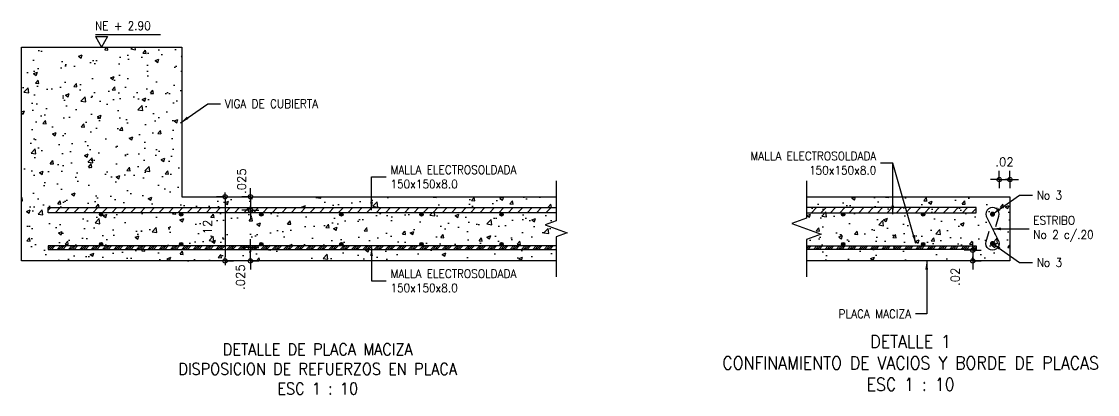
# Model space of a CAD drawing. Header units: feet. Extents: x -398 to 164, y -304 to 319.
# Drawn here: x -244.379 to -242.364, y -154.151 to -153.454 of the extents above; entities that cross this region are included whole.
import ezdxf

# ---------------------------------------------------------------- set-up
doc = ezdxf.new("R2010")
doc.units = ezdxf.units.FT
doc.header["$MEASUREMENT"] = 0
doc.layers.get('DEFPOINTS').update_dxf_attribs({"lineweight": 0})
for name, color, linetype in [('ACERO-2', 11, 'Continuous'), ('ACERO-3', 4, 'Continuous'), ('ACERO-4', 2, 'Continuous'), ('DIM', 7, 'Continuous'), ('ESTR', 7, 'Continuous'), ('FLECHAS', 7, 'Continuous'), ('HATCH', 9, 'Continuous'), ('PLACA', 3, 'Continuous'), ('PROV', 4, 'Continuous'), ('TEXTO', 7, 'Continuous')]:
    doc.layers.add(name, color=color, linetype=linetype)
doc.layers.add('TX', color=60, linetype='Continuous', lineweight=0)
doc.styles.add('D010N', font='romans.shx', dxfattribs={"height": 0.016})
doc.styles.add('ROMANS', font='romans.shx', dxfattribs={"width": 0.9})
doc.styles.add('SETEYCO', font='ROMANS.shx', dxfattribs={"width": 0.9, "height": 0.24})
doc.dimstyles.new('D010', dxfattribs={"dimtxt": 0.15, "dimasz": 0.008, "dimexe": 0, "dimexo": 0, "dimgap": 0.025, "dimtad": 1, "dimzin": 4, "dimdsep": 46, "dimtxsty": 'D010N', "dimblk1": 'DIMBLK', "dimblk2": 'DIMBLK', "dimsah": 1, "dimcen": 0.09, "dimse1": 1, "dimse2": 1, "dimclrd": 9, "dimclre": 256, "dimclrt": 256, "dimadec": 0, "dimazin": 0, "dimtfac": 6, "dimtix": 1, "dimtmove": 2, "dimatfit": 3, "dimfxl": 1, "dimtvp": 0.466667, "dimtolj": 1, "dimtzin": 4, "dimarcsym": 0})
doc.dimstyles.new('D010$7', dxfattribs={"dimtxt": 0.016, "dimasz": 0.016, "dimexe": 0, "dimexo": 0, "dimgap": 0.025, "dimtad": 1, "dimzin": 4, "dimdsep": 46, "dimtxsty": 'D010N', "dimblk1": 'DIMBLK', "dimblk2": 'DIMBLK', "dimsah": 1, "dimcen": 0.09, "dimse1": 1, "dimse2": 1, "dimclrd": 9, "dimclre": 256, "dimclrt": 256, "dimadec": 0, "dimazin": 0, "dimtfac": 6, "dimtix": 1, "dimtmove": 2, "dimatfit": 3, "dimfxl": 1, "dimtvp": 0.466667, "dimtolj": 1, "dimtzin": 4, "dimarcsym": 0})
pattern_1 = [(50, (-1.5653, 5.02251), (0.071726018, -0.006275213), [0.0075, -0.0825]), (355, (-1.5653, 5.02251), (-0.013875133, 0.075219213), [0.006, -0.066]), (100.451444, (-1.55932, 5.021985), (0.057850885, 0.068943999), [0.00637402, -0.070114211]), (46.1842, (-1.5653, 5.04251), (0.106724133, -0.016551928), [0.01125, -0.12375]), (96.635635, (-1.5564, 5.04113), (0.093466195, 0.09741186), [0.009561034, -0.105171376]), (351.184164, (-1.5653, 5.04251), (0.093466195, 0.09741186), [0.009, -0.099]), (21, (-1.5553, 5.03751), (0.059690705, -0.040261889), [0.0075, -0.0825]), (326, (-1.5553, 5.03751), (0.024331533, 0.072515005), [0.006, -0.066]), (71.451445, (-1.550324, 5.03415), (0.084022238, 0.032253115), [0.006374019, -0.070114211]), (37.5, (-1.565298, 5.022508), (0.0012159855, 0.0332893854), [0, -0.0652, 0, -0.067, 0, -0.06625]), (7.5, (-1.565298, 5.02251), (0.0263069537, 0.039441171), [0, -0.0382, 0, -0.0637, 0, -0.02525]), (327.5, (-1.587598, 5.022508), (0.0533822436, -0.0022554872), [0, -0.025, 0, -0.078, 0, -0.1035]), (317.5, (-1.5976, 5.02251), (0.058318617, 0.010010498), [0, -0.0325, 0, -0.0518, 0, -0.0735])]

# ---------------------------------------------------------------- blocks, each defined once
blk = doc.blocks.new('DIMBLK')
for q in [(0, 2), (0, -2), (-1, 0), (1, 0)]:
    blk.add_line((0, 0), q)
blk.add_circle((0, 0), 0.5)
blk = doc.blocks.new('*D163')
at = {"layer": 'DEFPOINTS', "color": 0, "transparency": 16777216}
for p in [(-244.0786, -153.7815), (-244.3286, -153.8065), (-243.95, -153.8065)]:
    blk.add_point(p, dxfattribs=at)
at = {"layer": 'DIM', "color": 9, "lineweight": -2, "transparency": 16777216}
for p, q in [((-243.95, -153.7735), (-243.95, -153.7655)), ((-243.95, -153.7815), (-243.95, -153.8065)), ((-243.95, -153.8145), (-243.95, -153.8225))]:
    blk.add_line(p, q, dxfattribs=at)
at = {"layer": 'DIM', "color": 9, "lineweight": -2, "transparency": 16777216, "xscale": 0.008, "yscale": 0.008, "zscale": 0.008}
for p, rotation in [((-243.95, -153.7815), 270), ((-243.95, -153.8065), 90)]:
    blk.add_blockref('DIMBLK', p, dxfattribs=dict(at, rotation=rotation))
at = {"layer": 'DIM', "transparency": 16777216, "insert": (-243.9664, -153.7523), "char_height": 0.016, "attachment_point": 5, "rotation": 90, "style": 'D010N'}
blk.add_mtext('\\A1;.025', dxfattribs=at)
blk = doc.blocks.new('*D164')
at = {"layer": 'DEFPOINTS', "color": 0, "transparency": 16777216}
for p in [(-244.3286, -153.8765), (-243.95, -153.8765), (-244.3286, -153.9015)]:
    blk.add_point(p, dxfattribs=at)
at = {"layer": 'DIM', "color": 9, "lineweight": -2, "transparency": 16777216}
for p, q in [((-243.95, -153.8685), (-243.95, -153.8605)), ((-243.95, -153.9015), (-243.95, -153.8765)), ((-243.95, -153.9095), (-243.95, -153.9175))]:
    blk.add_line(p, q, dxfattribs=at)
at = {"layer": 'DIM', "color": 9, "lineweight": -2, "transparency": 16777216, "xscale": 0.008, "yscale": 0.008, "zscale": 0.008}
for p, rotation in [((-243.95, -153.8765), 270), ((-243.95, -153.9015), 90)]:
    blk.add_blockref('DIMBLK', p, dxfattribs=dict(at, rotation=rotation))
at = {"layer": 'DIM', "transparency": 16777216, "insert": (-243.9687, -153.932), "char_height": 0.016, "attachment_point": 5, "rotation": 90, "style": 'D010N'}
blk.add_mtext('\\A1;.025', dxfattribs=at)
blk = doc.blocks.new('*D165')
at = {"layer": 'DEFPOINTS', "color": 0, "transparency": 16777216}
for p in [(-243.95, -153.7815), (-243.9975, -153.9015), (-243.95, -153.9015)]:
    blk.add_point(p, dxfattribs=at)
at = {"layer": 'DIM', "color": 9, "lineweight": -2, "transparency": 16777216}
blk.add_line((-243.9975, -153.7895), (-243.9975, -153.8935), dxfattribs=at)
at = {"layer": 'DIM', "color": 9, "lineweight": -2, "transparency": 16777216, "xscale": 0.008, "yscale": 0.008, "zscale": 0.008}
for p, rotation in [((-243.9975, -153.7815), 90), ((-243.9975, -153.9015), 270)]:
    blk.add_blockref('DIMBLK', p, dxfattribs=dict(at, rotation=rotation))
at = {"layer": 'DIM', "transparency": 16777216, "insert": (-244.0305, -153.8415), "char_height": 0.016, "attachment_point": 5, "rotation": 90, "style": 'D010N'}
blk.add_mtext('\\A1;.12', dxfattribs=at)
blk = doc.blocks.new('*D182')
at = {"layer": 'DEFPOINTS', "color": 0, "transparency": 16777216}
for p in [(-242.5602, -153.8815), (-242.5972, -153.9015), (-242.5602, -153.9015)]:
    blk.add_point(p, dxfattribs=at)
at = {"layer": 'DIM', "color": 9, "lineweight": -2, "transparency": 16777216}
for p, q in [((-242.5972, -153.8735), (-242.5972, -153.8655)), ((-242.5972, -153.8815), (-242.5972, -153.9015)), ((-242.5972, -153.9095), (-242.5972, -153.9175))]:
    blk.add_line(p, q, dxfattribs=at)
at = {"layer": 'DIM', "color": 9, "lineweight": -2, "transparency": 16777216, "xscale": 0.008, "yscale": 0.008, "zscale": 0.008}
for p, rotation in [((-242.5972, -153.8815), 270), ((-242.5972, -153.9015), 90)]:
    blk.add_blockref('DIMBLK', p, dxfattribs=dict(at, rotation=rotation))
at = {"layer": 'DIM', "transparency": 16777216, "insert": (-242.6302, -153.9312), "char_height": 0.016, "attachment_point": 5, "rotation": 90, "style": 'D010N'}
blk.add_mtext('\\A1;.02', dxfattribs=at)
blk = doc.blocks.new('*D183')
at = {"layer": 'DEFPOINTS', "color": 0, "transparency": 16777216}
for p in [(-242.5277, -153.7492), (-242.5477, -153.814), (-242.5277, -153.814)]:
    blk.add_point(p, dxfattribs=at)
at = {"layer": 'DIM', "color": 9, "lineweight": -2, "transparency": 16777216}
for p, q in [((-242.5557, -153.7492), (-242.5637, -153.7492)), ((-242.5477, -153.7492), (-242.5277, -153.7492)), ((-242.5197, -153.7492), (-242.5117, -153.7492))]:
    blk.add_line(p, q, dxfattribs=at)
at = {"layer": 'DIM', "color": 9, "lineweight": -2, "transparency": 16777216, "xscale": 0.008, "yscale": 0.008, "zscale": 0.008}
blk.add_blockref('DIMBLK', (-242.5477, -153.7492), dxfattribs=at)
at = {"layer": 'DIM', "color": 9, "lineweight": -2, "transparency": 16777216, "xscale": 0.008, "yscale": 0.008, "zscale": 0.008, "rotation": 180}
blk.add_blockref('DIMBLK', (-242.5277, -153.7492), dxfattribs=at)
at = {"layer": 'DIM', "transparency": 16777216, "insert": (-242.5377, -153.7162), "char_height": 0.016, "attachment_point": 5, "style": 'D010N'}
blk.add_mtext('\\A1;.02', dxfattribs=at)
blk = doc.blocks.new('nivel100')
at = {"layer": 'TEXTO'}
for p, q in [((-0.113, 0.238), (1.102, 0.238)), ((-0.113, 0.199), (0.112, 0.199)), ((-0.113, 0.199), (0, 0)), ((0.112, 0.199), (0, 0))]:
    blk.add_line(p, q, dxfattribs=at)
at = {"layer": 'TEXTO', "style": 'ROMANS', "width": 0.9}
blk.add_attdef('NE+0.00', (-0.123, 0.318), '', height=0.16, dxfattribs=at)

msp = doc.modelspace()

# ---------------------------------------------------------------- hatches: boundary and pattern name
at = {"layer": 'ACERO-3'}
h = msp.add_hatch(color=256, dxfattribs=at)
edge = h.paths.add_edge_path()
edge.add_arc((-244.2296, -153.8145), 0.00325, 0, 360)
h = msp.add_hatch(color=256, dxfattribs=at)
edge = h.paths.add_edge_path()
edge.add_arc((-244.0796, -153.8145), 0.00325, 0, 360)
h = msp.add_hatch(color=256, dxfattribs=at)
edge = h.paths.add_edge_path()
edge.add_arc((-243.9296, -153.8145), 0.00325, 0, 360)
h = msp.add_hatch(color=256, dxfattribs=at)
edge = h.paths.add_edge_path()
edge.add_arc((-243.7796, -153.8145), 0.00325, 0, 360)
h = msp.add_hatch(color=256, dxfattribs=at)
edge = h.paths.add_edge_path()
edge.add_arc((-243.6296, -153.8145), 0.00325, 0, 360)
h = msp.add_hatch(color=256, dxfattribs=at)
edge = h.paths.add_edge_path()
edge.add_arc((-243.4796, -153.8145), 0.00325, 0, 360)
h = msp.add_hatch(color=256, dxfattribs=at)
edge = h.paths.add_edge_path()
edge.add_arc((-242.84, -153.8145), 0.00325, 180, 540, ccw=False)
h = msp.add_hatch(color=256, dxfattribs=at)
edge = h.paths.add_edge_path()
edge.add_arc((-242.69, -153.8145), 0.00325, 0, 360)
h = msp.add_hatch(color=256, dxfattribs=at)
edge = h.paths.add_edge_path()
edge.add_arc((-244.2296, -153.87), 0.00325, 0, 360)
h = msp.add_hatch(color=256, dxfattribs=at)
edge = h.paths.add_edge_path()
edge.add_arc((-244.0796, -153.87), 0.00325, 0, 360)
h = msp.add_hatch(color=256, dxfattribs=at)
edge = h.paths.add_edge_path()
edge.add_arc((-243.9296, -153.87), 0.00325, 0, 360)
h = msp.add_hatch(color=256, dxfattribs=at)
edge = h.paths.add_edge_path()
edge.add_arc((-243.7796, -153.87), 0.00325, 0, 360)
h = msp.add_hatch(color=256, dxfattribs=at)
edge = h.paths.add_edge_path()
edge.add_arc((-243.6296, -153.87), 0.00325, 0, 360)
h = msp.add_hatch(color=256, dxfattribs=at)
edge = h.paths.add_edge_path()
edge.add_arc((-243.4796, -153.87), 0.00325, 0, 360)
h = msp.add_hatch(color=256, dxfattribs=at)
edge = h.paths.add_edge_path()
edge.add_arc((-242.84, -153.87), 0.00325, 180, 540, ccw=False)
h = msp.add_hatch(color=256, dxfattribs=at)
edge = h.paths.add_edge_path()
edge.add_arc((-242.69, -153.87), 0.00325, 180, 540, ccw=False)
at = {"layer": 'HATCH'}
h = msp.add_hatch(dxfattribs=at)
h.set_pattern_fill('AR-CONC', color=256, scale=0.01, style=0)
h.set_pattern_definition(pattern_1)
h.paths.add_polyline_path([(-244.0786, -153.5015), (-244.3786, -153.5015), (-244.3786, -153.9015), (-243.3775, -153.9015), (-243.3775, -153.8798), (-244.3286, -153.8798), (-244.3286, -153.8733), (-244.2296, -153.8733, -0.414214), (-244.2328, -153.87, -1), (-244.2263, -153.87, -0.414214), (-244.2296, -153.8733), (-244.0796, -153.8733, -0.414214), (-244.0828, -153.87, -1), (-244.0763, -153.87, -0.414214), (-244.0796, -153.8733), (-243.9296, -153.8733, -0.414214), (-243.9328, -153.87, -1), (-243.9263, -153.87, -0.414214), (-243.9296, -153.8733), (-243.7796, -153.8733, -0.414214), (-243.7828, -153.87, -1), (-243.7763, -153.87, -0.414214), (-243.7796, -153.8733), (-243.6296, -153.8733, -0.414214), (-243.6328, -153.87, -1), (-243.6263, -153.87, -0.414214), (-243.6296, -153.8733), (-243.4796, -153.8733, -0.414214), (-243.4828, -153.87, -1), (-243.4763, -153.87, -0.414214), (-243.4796, -153.8733), (-243.3775, -153.8733), (-243.3775, -153.8565), (-243.3569, -153.849), (-243.3981, -153.834), (-243.3775, -153.8265), (-243.3775, -153.8113), (-243.4796, -153.8113, -0.414214), (-243.4763, -153.8145, -1), (-243.4828, -153.8145, -0.414214), (-243.4796, -153.8113), (-243.6296, -153.8113, -0.414214), (-243.6263, -153.8145, -1), (-243.6328, -153.8145, -0.414214), (-243.6296, -153.8113), (-243.7796, -153.8113, -0.414214), (-243.7763, -153.8145, -1), (-243.7828, -153.8145, -0.414214), (-243.7796, -153.8113), (-243.9296, -153.8113, -0.414214), (-243.9263, -153.8145, -1), (-243.9328, -153.8145, -0.414214), (-243.9296, -153.8113), (-244.0796, -153.8113, -0.414214), (-244.0763, -153.8145, -1), (-244.0828, -153.8145, -0.414214), (-244.0796, -153.8113), (-244.2296, -153.8113, -0.414214), (-244.2263, -153.8145, -1), (-244.2328, -153.8145, -0.414214), (-244.2296, -153.8113), (-244.3286, -153.8113), (-244.3286, -153.8018), (-243.3775, -153.8018), (-243.3775, -153.7815), (-244.0786, -153.7815)])
h.paths.add_polyline_path([(-244.0185, -153.8619), (-244.0185, -153.8211), (-244.0425, -153.8211), (-244.0425, -153.8619)], flags=24)
h = msp.add_hatch(dxfattribs=at)
h.set_pattern_fill('AR-CONC', color=256, scale=0.01, style=0)
h.set_pattern_definition(pattern_1)
h.paths.add_polyline_path([(-242.5277, -153.7815), (-242.9086, -153.7815), (-242.9086, -153.814), (-242.8873, -153.814, -1), (-242.8833, -153.814), (-242.7873, -153.814, -1), (-242.7833, -153.814), (-242.6873, -153.814, -1), (-242.6833, -153.814, -1), (-242.6873, -153.814), (-242.7833, -153.814, -1), (-242.7873, -153.814), (-242.8833, -153.814, -1), (-242.8873, -153.814), (-242.9086, -153.814), (-242.9086, -153.8215), (-242.9361, -153.8315), (-242.8811, -153.8515), (-242.9086, -153.8615), (-242.9086, -153.869), (-242.8873, -153.869, -1), (-242.8833, -153.869), (-242.7873, -153.869, -1), (-242.7833, -153.869), (-242.6873, -153.869, -1), (-242.6833, -153.869, -1), (-242.6873, -153.869), (-242.7833, -153.869, -1), (-242.7873, -153.869), (-242.8833, -153.869, -1), (-242.8873, -153.869), (-242.9086, -153.869), (-242.9086, -153.9015), (-242.5277, -153.9015)])
h.paths.add_polyline_path([(-242.5626, -153.814, -1), (-242.5578, -153.814, -1)], flags=16)
h.paths.add_polyline_path([(-242.5578, -153.869, -1), (-242.5626, -153.869, -1)], flags=16)
h.paths.add_polyline_path([(-242.6786, -153.8619), (-242.6786, -153.8211), (-242.6546, -153.8211), (-242.6546, -153.8619)], flags=24)
h = msp.add_hatch(dxfattribs=at)
h.set_pattern_fill('ANSI31', color=256, scale=0.1, style=0)
h.set_pattern_definition([(45, (-41.095986, -251.46551), (-0.00883883476, 0.00883883476), [])])
h.paths.add_polyline_path([(-243.3775, -153.8113), (-243.3775, -153.8018), (-244.3286, -153.8018), (-244.3286, -153.8113)])
h = msp.add_hatch(dxfattribs=at)
h.set_pattern_fill('ANSI31', color=256, scale=0.1, style=0)
h.set_pattern_definition([(45, (-41.164416, -251.46551), (-0.00883883476, 0.00883883476), [])])
h.paths.add_polyline_path([(-242.9086, -153.8018), (-242.9086, -153.8113), (-242.5909, -153.8113), (-242.5909, -153.8018)])
h = msp.add_hatch(dxfattribs=at)
h.set_pattern_fill('ANSI34', color=256, scale=0.02, style=0)
h.set_pattern_definition([(45, (-2720.129745, -485.933603), (-0.01060660172, 0.01060660172), []), (45, (-2720.126209, -485.933603), (-0.01060660172, 0.01060660172), []), (45, (-2720.122674, -485.933603), (-0.01060660172, 0.01060660172), []), (45, (-2720.119138, -485.933603), (-0.01060660172, 0.01060660172), [])])
h.paths.add_polyline_path([(-243.3775, -153.8798), (-243.3775, -153.8733), (-244.3286, -153.8733), (-244.3286, -153.8798)])
h = msp.add_hatch(dxfattribs=at)
h.set_pattern_fill('ANSI34', color=256, scale=0.02, style=0)
h.set_pattern_definition([(45, (-2720.198176, -485.933603), (-0.01060660172, 0.01060660172), []), (45, (-2720.19464, -485.933603), (-0.01060660172, 0.01060660172), []), (45, (-2720.191105, -485.933603), (-0.01060660172, 0.01060660172), []), (45, (-2720.187569, -485.933603), (-0.01060660172, 0.01060660172), [])])
h.paths.add_polyline_path([(-242.9086, -153.8733), (-242.9086, -153.8798), (-242.5909, -153.8798), (-242.5909, -153.8733)])

# ---------------------------------------------------------------- linework, layer by layer
at = {"layer": 'ACERO-2'}
msp.add_lwpolyline([(-242.5542, -153.8371), (-242.5483, -153.8177, 1.354006), (-242.5721, -153.8177), (-242.5483, -153.8653, -1.354006), (-242.5721, -153.8653), (-242.5662, -153.8459)], format="xyb", dxfattribs=at)
at = {"layer": 'ACERO-3'}
for points in [[(-243.3775, -153.8733), (-244.3286, -153.8733), (-244.3286, -153.8798), (-243.3775, -153.8798)], [(-242.9086, -153.8733), (-242.5909, -153.8733), (-242.5909, -153.8798), (-242.9086, -153.8798)]]:
    msp.add_lwpolyline(points, dxfattribs=at)
for centre in [(-244.2296, -153.8145), (-244.0796, -153.8145), (-243.9296, -153.8145), (-243.7796, -153.8145), (-243.6296, -153.8145), (-243.4796, -153.8145), (-242.84, -153.8145), (-242.69, -153.8145), (-244.2296, -153.87), (-244.0796, -153.87), (-243.9296, -153.87), (-243.7796, -153.87), (-243.6296, -153.87), (-243.4796, -153.87), (-242.84, -153.87), (-242.69, -153.87)]:
    msp.add_circle(centre, 0.00325, dxfattribs=at)
at = {"layer": 'ACERO-4'}
for points in [[(-243.3775, -153.8113), (-244.3286, -153.8113), (-244.3286, -153.8018), (-243.3775, -153.8018)], [(-242.9086, -153.8113), (-242.5909, -153.8113), (-242.5909, -153.8018), (-242.9086, -153.8018)]]:
    msp.add_lwpolyline(points, dxfattribs=at)
at = {"layer": 'ESTR', "const_width": 0.00477}
for points in [[(-242.5626, -153.814, 1), (-242.5578, -153.814, 1)], [(-242.5626, -153.869, 1), (-242.5578, -153.869, 1)]]:
    msp.add_lwpolyline(points, format="xyb", close=True, dxfattribs=at)
at = {"layer": 'PLACA'}
for points in [[(-243.3775, -153.9015), (-244.3786, -153.9015), (-244.3786, -153.5015), (-244.0786, -153.5015), (-244.0786, -153.7815), (-243.3775, -153.7815)], [(-242.9086, -153.7815), (-242.5277, -153.7815), (-242.5277, -153.9015), (-242.9086, -153.9015)]]:
    msp.add_lwpolyline(points, dxfattribs=at)
at = {"layer": 'PROV', "linetype": 'Continuous'}
for points in [[(-243.3775, -153.7515), (-243.3775, -153.8265), (-243.3981, -153.834), (-243.3569, -153.849), (-243.3775, -153.8565), (-243.3775, -153.9315)], [(-242.9086, -153.7515), (-242.9086, -153.8215), (-242.9361, -153.8315), (-242.8811, -153.8515), (-242.9086, -153.8615), (-242.9086, -153.9315)]]:
    msp.add_lwpolyline(points, dxfattribs=at)

# ---------------------------------------------------------------- block references
at = {"xscale": 0.1, "yscale": 0.1, "zscale": 0.1}
msp.add_blockref('nivel100', (-244.2286, -153.5015), dxfattribs=at).add_auto_attribs({'NE+0.00': 'NE + 2.90'})

# ---------------------------------------------------------------- texts
at = {"layer": 'TEXTO', "char_height": 0.016, "style": 'SETEYCO'}
for s, insert, attachment_point in [('VIGA DE CUBIERTA', (-243.9978, -153.6075), 4), ('MALLA ELECTROSOLDADA \\P150x150x8.0', (-242.7779, -153.7186), 6), ('MALLA ELECTROSOLDADA \\P150x150x8.0', (-243.6877, -153.7443), 4), ('No 3', (-242.4774, -153.7786), 4), ('ESTRIBO \\PNo 2 c/.20', (-242.4838, -153.8415), 4), ('No 3', (-242.4774, -153.9044), 4), ('MALLA ELECTROSOLDADA \\P150x150x8.0', (-243.6877, -153.9387), 4), ('PLACA MACIZA', (-242.7127, -154.0005), 6)]:
    msp.add_mtext(s, dxfattribs=dict(at, insert=insert, attachment_point=attachment_point))
at = {"layer": 'TX', "attachment_point": 5, "style": 'SETEYCO'}
for s, insert, char_height in [('DETALLE 1\\PCONFINAMIENTO DE VACIOS Y BORDE DE PLACAS \\PESC 1 : 10', (-242.7136, -154.0922), 0.024), ('DETALLE DE PLACA MACIZA\\PDISPOSICION DE REFUERZOS EN PLACA\\PESC 1 : 10', (-243.8239, -154.1035), 0.022)]:
    msp.add_mtext(s, dxfattribs=dict(at, insert=insert, char_height=char_height))

# ---------------------------------------------------------------- dimensions: what is measured, and where the dimension line sits
at = {"layer": 'DIM'}
dim = msp.add_linear_dim(base=(-242.5277, -153.7492), p1=(-242.5477, -153.814), p2=(-242.5277, -153.814), dimstyle='D010', dxfattribs=at)
dim.commit()
dim.dimension.update_dxf_attribs({"geometry": '*D183', "text_midpoint": (-242.5377, -153.7162)})
for base, p1, p2, angle, picture, middle in [((-243.95, -153.8065), (-244.0786, -153.7815), (-244.3286, -153.8065), 90, '*D163', (-243.9664, -153.7523)), ((-243.95, -153.8765), (-244.3286, -153.9015), (-244.3286, -153.8765), 270, '*D164', (-243.9687, -153.932))]:
    dim = msp.add_linear_dim(base=base, p1=p1, p2=p2, angle=angle, dimstyle='D010', override={"dimdec": 3}, dxfattribs=at)
    dim.commit()
    dim.dimension.update_dxf_attribs({"geometry": picture, "text_midpoint": middle, "dimtype": 160})
dim = msp.add_linear_dim(base=(-243.9975, -153.9015), p1=(-243.95, -153.7815), p2=(-243.95, -153.9015), angle=90, dimstyle='D010', dxfattribs=at)
dim.commit()
dim.dimension.update_dxf_attribs({"geometry": '*D165', "text_midpoint": (-244.0305, -153.8415)})
dim = msp.add_linear_dim(base=(-242.5972, -153.9015), p1=(-242.5602, -153.8815), p2=(-242.5602, -153.9015), angle=270, dimstyle='D010', dxfattribs=at)
dim.commit()
dim.dimension.update_dxf_attribs({"geometry": '*D182', "text_midpoint": (-242.6302, -153.9312), "dimtype": 160})

# ---------------------------------------------------------------- leaders
at = {"layer": 'ACERO-2'}
msp.add_leader([(-242.7036, -153.869), (-242.747, -153.7186), (-242.7699, -153.7186)], dimstyle='D010$7', override={"dimgap": 0.025, "dimtad": 0}, dxfattribs=at)
at = {"layer": 'FLECHAS'}
for points in [[(-244.0806, -153.6429), (-244.0298, -153.6075), (-244.0058, -153.6075)], [(-242.747, -153.814), (-242.747, -153.7186), (-242.7699, -153.7186)], [(-243.7231, -153.8065), (-243.7231, -153.7443), (-243.6957, -153.7443)], [(-242.5602, -153.814), (-242.5094, -153.7786), (-242.4854, -153.7786)], [(-242.5602, -153.8415), (-242.5158, -153.8415), (-242.4918, -153.8415)], [(-243.7231, -153.8765), (-243.7231, -153.9387), (-243.6957, -153.9387)], [(-242.5602, -153.869), (-242.5094, -153.9044), (-242.4854, -153.9044)], [(-242.6835, -153.9015), (-242.6835, -154.0005), (-242.7047, -154.0005)]]:
    msp.add_leader(points, dimstyle='D010$7', override={"dimgap": 0.025, "dimtad": 0}, dxfattribs=at)

doc.saveas('drawing.dxf')
